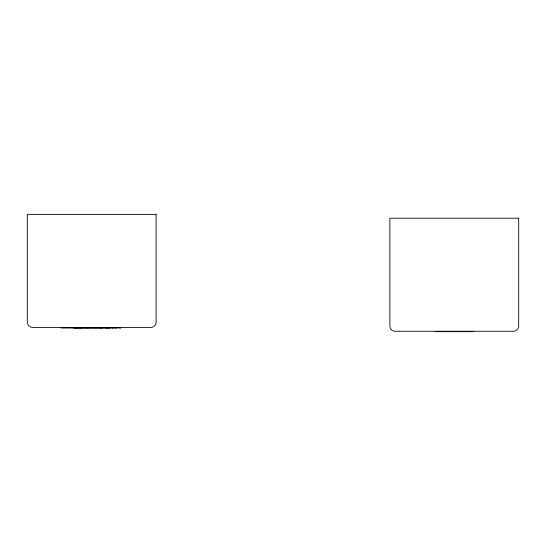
<?xml version="1.0" encoding="UTF-8"?>
<svg xmlns="http://www.w3.org/2000/svg" width="546" height="546" viewBox="0 0 546 546"><rect width="100%" height="100%" fill="white"/><g stroke="black" fill="none" stroke-linecap="round" stroke-linejoin="round"><path stroke-width="0.82" d="M74.188 327.675L109.227 327.675M72.871 327.777L110.551 327.777M67.881 327.989L120.482 327.989L120.461 327.409M436.773 331.531L471.812 331.531M435.449 331.634L473.129 331.634M120.407 327.409L120.407 327.989M112.995 327.409L112.995 327.989M112.797 327.409L112.797 327.989M112.64 327.409L112.64 327.989M107.562 327.409L107.48 327.989M107.146 327.409L107.146 327.989M106.593 327.409L106.627 327.989M106.463 327.409L106.538 327.989M101.003 327.409L101.003 327.989M100.894 327.409L100.894 327.989M100.737 327.409L100.641 327.989M100.628 327.409L100.58 327.989M97.864 327.409L97.864 327.989M94.417 327.409L94.465 327.989M90.82 327.409L90.82 327.989M88.302 327.409L88.302 327.989M87.715 327.409L87.715 327.989M86.22 327.409L86.268 327.989M82.944 327.409L82.944 327.989M82.808 327.409L82.835 327.989M80.439 327.409L80.439 327.989M80.351 327.409L80.351 327.989M80.016 327.409L80.016 327.989M79.784 327.409L79.702 327.989M79.498 327.409L79.498 327.989M79.45 327.409L79.45 327.989M79.32 327.409L79.266 327.989M77.177 327.409L77.177 327.989M76.918 327.409L76.918 327.989M76.836 327.409L76.836 327.989M76.679 327.409L76.679 327.989M76.549 327.409L76.549 327.989M76.112 327.409L76.112 327.989M75.723 327.409L75.723 327.989M73.792 327.409L73.853 327.989M67.704 327.409L67.745 327.989L61.609 327.989L61.609 327.409M61.678 327.409L61.705 327.989M156.122 214.366L27.3 214.366L27.3 322.154A5.255 5.255 0 0 0 32.555 327.409L150.86 327.409A5.255 5.255 0 0 0 156.122 322.154L156.122 214.366M518.7 218.223L389.878 218.223L389.878 326.01A5.255 5.255 0 0 0 395.14 331.265L513.445 331.265A5.255 5.255 0 0 0 518.7 326.01L518.7 218.223M115.465 327.989L115.465 327.409L115.411 327.989M109.958 327.989L109.958 327.409L109.937 327.989"/></g></svg>
